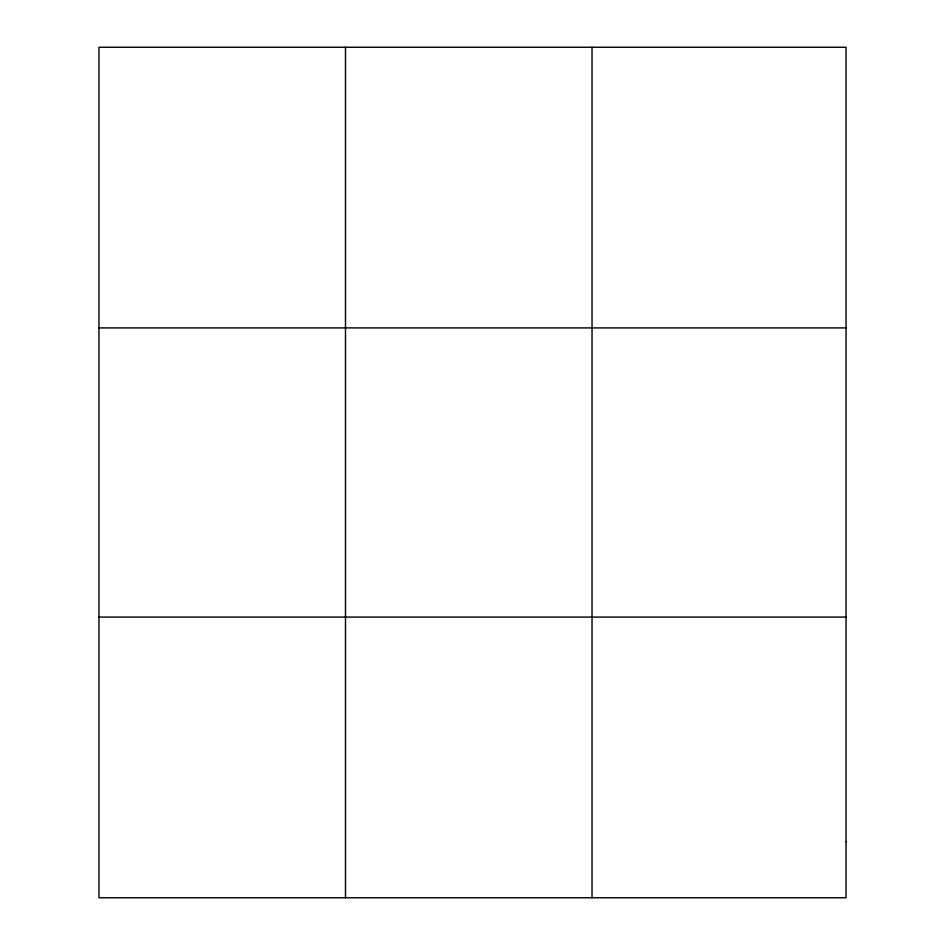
<?xml version="1.0" encoding="UTF-8"?>
<svg xmlns="http://www.w3.org/2000/svg" width="945" height="945" viewBox="0 0 945 945"><rect width="100%" height="100%" fill="white"/><g stroke="black" fill="none" stroke-linecap="round" stroke-linejoin="round"><path stroke-width="1.42" d="M345.492 47.25L345.492 897.75M98.965 327.915L846.035 327.915M98.965 617.085L846.035 617.085M592.031 47.25L592.031 897.75M846.035 841.617L846.035 897.75L98.965 897.75L98.965 47.25L846.035 47.25L846.035 841.617"/></g></svg>
